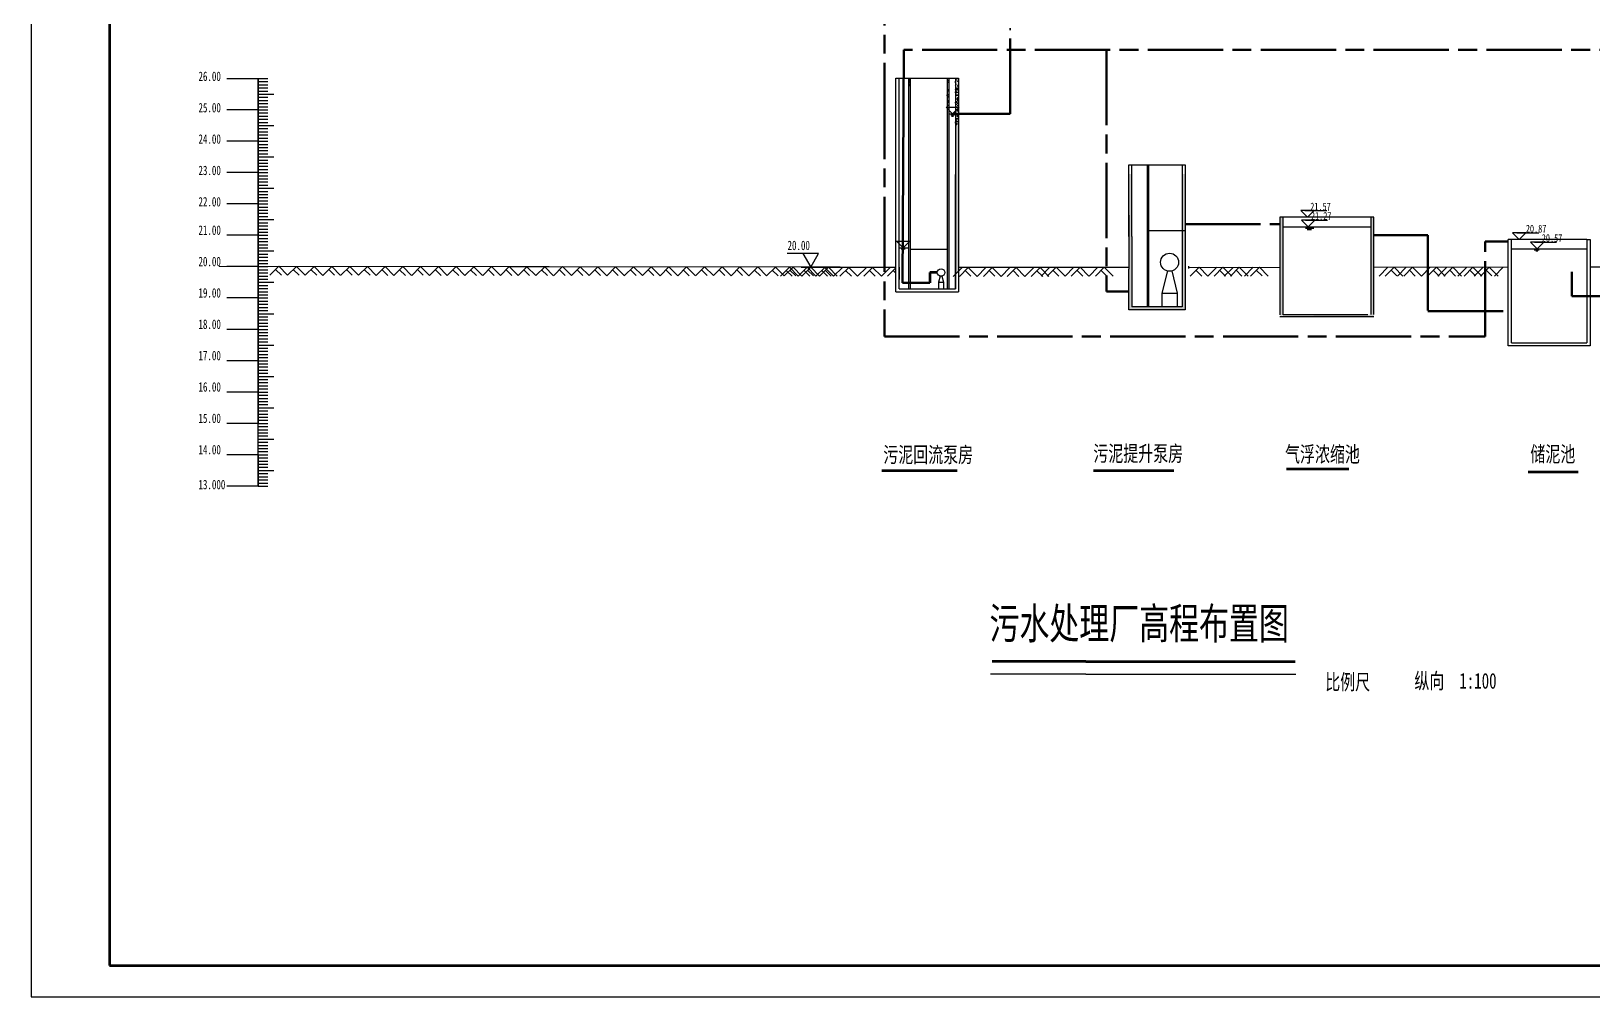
# Model space of a CAD drawing. Header units: millimetres. Extents: x 4839 to 6835, y 14 to 1430.
# Drawn here: x 5994.2 to 6492.1, y 835.6 to 1143.6 of the extents above; entities that cross this region are included whole.
import ezdxf
from ezdxf.enums import TextEntityAlignment as Align

# ---------------------------------------------------------------- set-up
doc = ezdxf.new("R2010")
doc.units = ezdxf.units.MM
for name, pattern in [('ACAD_ISO05W100', [33, 24, -3, 0, -3, 0, -3]), ('ACAD_ISO08W100', [36, 24, -3, 6, -3]), ('CENTER', [2, 1.25, -0.25, 0.25, -0.25])]:
    doc.linetypes.add(name, pattern=pattern)
for name, color, linetype in [('di', 7, 'Continuous'), ('ZI', 50, 'Continuous'), ('地面', 7, 'Continuous'), ('文字', 7, 'Continuous'), ('比例尺', 7, 'Continuous'), ('污水构筑物', 250, 'Continuous')]:
    doc.layers.add(name, color=color, linetype=linetype)
for name, color, linetype, lineweight in [('回流污泥管', 82, 'ACAD_ISO05W100', 50), ('图层1', 7, 'Continuous', 53), ('标高', 250, 'Continuous', 20), ('污泥管线', 40, 'ACAD_ISO08W100', 50)]:
    doc.layers.add(name, color=color, linetype=linetype, lineweight=lineweight)
doc.styles.add('3', font='simfang.ttf', dxfattribs={"width": 0.7, "height": 3})
doc.styles.add('4', font='simfang.ttf', dxfattribs={"width": 0.7, "height": 8})
doc.styles.get("Standard").update_dxf_attribs({"font": 'txt', "bigfont": 'gbcbig.shx'})
doc.styles.add('长仿宋', font='simfang.ttf', dxfattribs={"width": 0.7, "height": 4})
pattern_1 = [(50, (80479.7979, -105875.8497), (1.82184669, -0.159390855), [0.1905, -2.0955]), (355, (80479.798, -105875.8497), (-0.35242826, 1.91056643), [0.1524, -1.6764]), (100.451, (80479.9497, -105875.863), (1.469425017, 1.751166878), [0.1619, -1.7809]), (46.1842, (80479.798, -105875.3417), (2.71079041, -0.42042328), [0.28575, -3.14325]), (96.6356, (80480.0238, -105875.3767), (2.374042345, 2.47425556), [0.24285, -2.67135]), (351.184, (80479.798, -105875.3417), (2.37404606, 2.47425118), [0.2286, -2.5146]), (21, (80480.0519, -105875.4687), (1.516148798, -1.022655185), [0.1905, -2.0955]), (326, (80480.052, -105875.4687), (0.618020283, 1.84187966), [0.1524, -1.6764]), (71.4514, (80480.1783, -105875.554), (2.134164908, 0.819228577), [0.1619, -1.7809]), (37.5, (80479.7979, -105875.8497), (0.0308860325, 0.8455503887), [0, -1.65608, 0, -1.7018, 0, -1.68275]), (7.5, (80479.7979, -105875.8497), (0.668196625, 1.001805748), [0, -0.97028, 0, -1.61798, 0, -0.64135]), (327.5, (80479.2315, -105875.8497), (1.3559059517, -0.05728744), [0, -0.635, 0, -1.9812, 0, -2.6289]), (317.5, (80478.9775, -105875.8497), (1.481291814, 0.25426491), [0, -0.8255, 0, -1.31572, 0, -1.8669])]

msp = doc.modelspace()

# ---------------------------------------------------------------- hatches: boundary and pattern name
h = msp.add_hatch()
h.set_pattern_fill('AR-CONC', color=256, scale=0.01, style=0)
h.set_pattern_definition(pattern_1)
h.paths.add_polyline_path([(6274.45, 1128.56), (6273.95, 1128.56), (6273.95, 1126.22), (6274.45, 1126.22)])
h = msp.add_hatch()
h.set_pattern_fill('AR-CONC', color=256, scale=0.01, style=0)
h.set_pattern_definition(pattern_1)
h.paths.add_polyline_path([(6286.77, 1128.56), (6286.27, 1128.56), (6286.27, 1125.76), (6286.77, 1125.77)])
h = msp.add_hatch()
h.set_pattern_fill('AR-CONC', color=256, scale=0.01, style=0)
h.set_pattern_definition(pattern_1)
h.paths.add_polyline_path([(6286.77, 1125.77), (6286.27, 1125.76), (6286.27, 1119.34), (6286.77, 1119.34)])
h = msp.add_hatch()
h.set_pattern_fill('AR-CONC', color=256, scale=0.01, style=0)
h.set_pattern_definition(pattern_1)
h.paths.add_polyline_path([(6289.92, 1128.56), (6288.92, 1128.56), (6288.92, 1125.78), (6289.92, 1125.79)])
h = msp.add_hatch()
h.set_pattern_fill('AR-CONC', color=256, scale=0.01, style=0)
h.set_pattern_definition(pattern_1)
h.paths.add_polyline_path([(6289.92, 1125.79), (6288.92, 1125.78), (6288.92, 1119.34), (6289.92, 1119.34)])
h = msp.add_hatch()
h.set_pattern_fill('AR-CONC', color=256, scale=0.01, style=0)
h.set_pattern_definition(pattern_1)
h.paths.add_polyline_path([(6286.77, 1118.45), (6286.27, 1118.95), (6286.27, 1061.46), (6286.77, 1061.46)])
h = msp.add_hatch()
h.set_pattern_fill('AR-CONC', color=256, scale=0.01, style=0)
h.set_pattern_definition(pattern_1)
h.paths.add_polyline_path([(6288.92, 1113.5), (6289.92, 1113.5), (6289.92, 1119.13), (6288.92, 1118.13)])
h = msp.add_hatch()
h.set_pattern_fill('AR-CONC', color=256, scale=0.01, style=0)
h.set_pattern_definition(pattern_1)
h.paths.add_polyline_path([(6288.92, 1066.11), (6289.92, 1067.12), (6289.92, 1113.5), (6288.92, 1113.5)])
h = msp.add_hatch()
h.set_pattern_fill('AR-CONC', color=256, scale=0.01, style=0)
h.set_pattern_definition([(50, (80538.873, -105891.2273), (1.82184669, -0.159390855), [0.1905, -2.0955]), (355, (80538.873, -105891.2273), (-0.35242826, 1.91056643), [0.1524, -1.6764]), (100.451, (80539.0248, -105891.2406), (1.469425017, 1.751166878), [0.1619, -1.7809]), (46.1842, (80538.873, -105890.7193), (2.71079041, -0.42042328), [0.28575, -3.14325]), (96.6356, (80539.099, -105890.7544), (2.374042345, 2.47425556), [0.24285, -2.67135]), (351.184, (80538.873, -105890.7193), (2.37404606, 2.47425118), [0.2286, -2.5146]), (21, (80539.127, -105890.8463), (1.516148798, -1.022655185), [0.1905, -2.0955]), (326, (80539.127, -105890.8463), (0.618020283, 1.84187966), [0.1524, -1.6764]), (71.4514, (80539.2533, -105890.9316), (2.134164908, 0.819228577), [0.1619, -1.7809]), (37.5, (80538.873, -105891.22733), (0.0308860325, 0.8455503887), [0, -1.65608, 0, -1.7018, 0, -1.68275]), (7.5, (80538.873, -105891.2273), (0.668196625, 1.001805748), [0, -0.97028, 0, -1.61798, 0, -0.64135]), (327.5, (80538.3066, -105891.2273), (1.3559059517, -0.05728744), [0, -0.635, 0, -1.9812, 0, -2.6289]), (317.5, (80538.0526, -105891.2273), (1.481291814, 0.25426491), [0, -0.8255, 0, -1.31572, 0, -1.8669])])
h.paths.add_polyline_path([(6393.35, 1053.14), (6393.35, 1084.23), (6392.35, 1084.23), (6392.35, 1053.14), (6392.35, 1052.89), (6395.35, 1052.89), (6395.36, 1052.9), (6395.37, 1052.89), (6402.99, 1052.89), (6402.99, 1052.89), (6403.34, 1052.54), (6422.35, 1052.54), (6422.35, 1053.23), (6422.35, 1058.4), (6421.35, 1058.4), (6421.35, 1053.23), (6421.35, 1053.14), (6420.35, 1053.14)])
h = msp.add_hatch()
h.set_pattern_fill('AR-CONC', color=256, scale=0.01, style=0)
h.set_pattern_definition([(50, (80412.826, -105891.1429), (1.82184669, -0.159390855), [0.1905, -2.0955]), (355, (80412.826, -105891.1429), (-0.35242826, 1.91056643), [0.1524, -1.6764]), (100.451, (80412.9779, -105891.1562), (1.469425017, 1.751166878), [0.1619, -1.7809]), (46.1842, (80412.826, -105890.635), (2.71079041, -0.42042328), [0.28575, -3.14325]), (96.6356, (80413.052, -105890.67), (2.374042345, 2.47425556), [0.24285, -2.67135]), (351.184, (80412.826, -105890.635), (2.37404606, 2.47425118), [0.2286, -2.5146]), (21, (80413.08, -105890.7619), (1.516148798, -1.022655185), [0.1905, -2.0955]), (326, (80413.08, -105890.7619), (0.618020283, 1.84187966), [0.1524, -1.6764]), (71.4514, (80413.2064, -105890.8471), (2.134164908, 0.819228577), [0.1619, -1.7809]), (37.5, (80412.82603, -105891.1429), (0.0308860325, 0.8455503887), [0, -1.65608, 0, -1.7018, 0, -1.68275]), (7.5, (80412.826, -105891.1429), (0.668196625, 1.001805748), [0, -0.97028, 0, -1.61798, 0, -0.64135]), (327.5, (80412.2596, -105891.1429), (1.3559059517, -0.05728744), [0, -0.635, 0, -1.9812, 0, -2.6289]), (317.5, (80412.0056, -105891.1429), (1.481291814, 0.25426491), [0, -0.8255, 0, -1.31572, 0, -1.8669])])
h.paths.add_polyline_path([(6422.35, 1084.23), (6421.35, 1084.23), (6421.35, 1053.23), (6422.35, 1053.23)])
h.paths.add_polyline_path([(6393.35, 1084.23), (6392.35, 1084.23), (6392.35, 1053.14), (6393.35, 1053.14)])
at = {"layer": 'di', "lineweight": -3}
h = msp.add_hatch(dxfattribs=at)
h.set_pattern_fill('AR-CONC', color=256, scale=0.01, style=0)
h.set_pattern_definition([(50, (5926.1437, 813.4678), (1.8218467, -0.159391), [0.1905, -2.0955]), (355, (5926.1437, 813.4678), (-0.352428, 1.9105664), [0.1524, -1.6764]), (100.451, (5926.2956, 813.4546), (1.469425, 1.751167), [0.1619, -1.7809]), (46.1842, (5926.1437, 813.9758), (2.71079, -0.420423), [0.28575, -3.14325]), (96.6356, (5926.3696, 813.9408), (2.374042, 2.474256), [0.24285, -2.67135]), (351.184, (5926.1437, 813.9758), (2.374046, 2.474251), [0.2286, -2.5146]), (21, (5926.3977, 813.8488), (1.516149, -1.022655), [0.1905, -2.0955]), (326, (5926.3977, 813.8488), (0.61802, 1.8418797), [0.1524, -1.6764]), (71.4514, (5926.5241, 813.7636), (2.134165, 0.8192286), [0.1619, -1.7809]), (37.5, (5926.14375, 813.46783), (0.030886, 0.8455504), [0, -1.65608, 0, -1.7018, 0, -1.68275]), (7.5, (5926.14375, 813.4678), (0.6681966, 1.0018057), [0, -0.97028, 0, -1.61798, 0, -0.64135]), (327.5, (5925.5773, 813.46783), (1.35590595, -0.0572874), [0, -0.635, 0, -1.9812, 0, -2.6289]), (317.5, (5925.3233, 813.4678), (1.4812918, 0.254265), [0, -0.8255, 0, -1.31572, 0, -1.8669])])
h.paths.add_polyline_path([(6345.16, 1098.06), (6344.16, 1098.06), (6344.16, 1078.06), (6344.16, 1067.66), (6344.16, 1056.88), (6345.16, 1056.85), (6345.16, 1067.66), (6345.16, 1078.06)])
h.paths.add_polyline_path([(6362.16, 1073.94), (6361.16, 1073.94), (6361.16, 1055.68), (6345.16, 1055.68), (6345.16, 1056.85), (6344.16, 1056.88), (6344.16, 1054.68), (6362.16, 1054.68)])
h.paths.add_polyline_path([(6350.59, 1069.39), (6350.09, 1069.39), (6350.09, 1055.68), (6350.59, 1055.68)], flags=17)
h.paths.add_polyline_path([(6350.59, 1098.06), (6350.09, 1098.06), (6350.09, 1069.39), (6350.59, 1069.39)])
h.paths.add_polyline_path([(6362.16, 1098.06), (6361.16, 1098.06), (6361.16, 1073.94), (6362.16, 1073.94)])

# ---------------------------------------------------------------- linework, layer by layer
for p, q in [((5994.2, 1429.65), (5994.2, 835.65)), ((6056.59, 1128.49), (6066.59, 1128.49)), ((6066.59, 998.49), (6066.59, 1128.55)), ((6066.59, 1128.49), (6069.59, 1128.49)), ((6066.59, 1127.49), (6069.59, 1127.49)), ((6066.59, 1126.49), (6069.59, 1126.49)), ((6066.59, 1125.49), (6069.59, 1125.49)), ((6066.59, 1124.49), (6069.59, 1124.49)), ((6066.59, 1123.49), (6071.59, 1123.49)), ((6066.59, 1122.49), (6069.59, 1122.49)), ((6066.59, 1121.49), (6069.59, 1121.49)), ((6066.59, 1120.49), (6069.59, 1120.49)), ((6066.59, 1118.49), (6056.59, 1118.49)), ((6066.59, 1119.49), (6069.59, 1119.49)), ((6066.59, 1118.49), (6069.59, 1118.49)), ((6066.59, 1117.49), (6069.59, 1117.49)), ((6066.59, 1116.49), (6069.59, 1116.49)), ((6066.59, 1115.49), (6069.59, 1115.49)), ((6288.65, 1116.8), (6287.41, 1116.8)), ((6288.23, 1116.41), (6287.63, 1116.41)), ((6066.59, 1114.49), (6069.59, 1114.49)), ((6066.59, 1113.49), (6071.59, 1113.49)), ((6066.59, 1112.49), (6069.59, 1112.49)), ((6066.59, 1111.49), (6069.59, 1111.49)), ((6066.59, 1110.49), (6069.59, 1110.49)), ((6066.59, 1108.49), (6056.59, 1108.49)), ((6066.59, 1109.49), (6069.59, 1109.49)), ((6066.59, 1108.49), (6069.59, 1108.49)), ((6066.59, 1107.49), (6069.59, 1107.49)), ((6066.59, 1106.49), (6069.59, 1106.49)), ((6066.59, 1105.49), (6069.59, 1105.49)), ((6066.59, 1104.49), (6069.59, 1104.49)), ((6066.59, 1103.49), (6071.59, 1103.49)), ((6066.59, 1102.49), (6069.59, 1102.49)), ((6066.59, 1101.49), (6069.59, 1101.49)), ((6066.59, 1100.49), (6069.59, 1100.49)), ((6066.59, 1098.49), (6056.59, 1098.49)), ((6066.59, 1099.49), (6069.59, 1099.49)), ((6066.59, 1098.49), (6069.59, 1098.49)), ((6066.59, 1097.49), (6069.59, 1097.49)), ((6066.59, 1096.49), (6069.59, 1096.49)), ((6066.59, 1095.49), (6069.59, 1095.49)), ((6066.59, 1094.49), (6069.59, 1094.49)), ((6066.59, 1093.49), (6071.59, 1093.49)), ((6066.59, 1092.49), (6069.59, 1092.49)), ((6066.59, 1091.49), (6069.59, 1091.49)), ((6066.59, 1090.49), (6069.59, 1090.49)), ((6066.59, 1088.49), (6056.59, 1088.49)), ((6066.59, 1089.49), (6069.59, 1089.49)), ((6066.59, 1088.49), (6069.59, 1088.49)), ((6066.59, 1087.49), (6069.59, 1087.49)), ((6066.59, 1086.49), (6069.59, 1086.49)), ((6066.59, 1085.49), (6069.59, 1085.49)), ((6066.59, 1084.49), (6069.59, 1084.49)), ((6066.59, 1083.49), (6071.59, 1083.49)), ((6066.59, 1082.49), (6069.59, 1082.49)), ((6066.59, 1081.49), (6069.59, 1081.49)), ((6066.59, 1080.49), (6066.6, 1081.19)), ((6392.35, 1084.23), (6392.35, 1053.14)), ((6393.35, 1053.14), (6393.35, 1084.23)), ((6393.35, 1081.23), (6421.35, 1081.23)), ((6400.53, 1080.8), (6403.18, 1080.8)), ((6421.35, 1084.23), (6421.35, 1053.23)), ((6422.35, 1053.23), (6422.35, 1084.23)), ((6066.59, 1078.49), (6056.59, 1078.49)), ((6066.59, 1080.49), (6069.59, 1080.49)), ((6066.59, 1080.49), (6066.59, 1080.49)), ((6066.59, 1079.49), (6069.59, 1079.49)), ((6066.59, 1078.49), (6069.59, 1078.49)), ((6066.59, 1077.49), (6069.59, 1077.49)), ((6066.59, 1076.49), (6069.59, 1076.49)), ((6401.09, 1080.35), (6402.41, 1080.35)), ((6490.18, 1077.19), (6465.18, 1077.17)), ((6490.18, 1077.19), (6491.29, 1077.19)), ((6066.59, 1075.49), (6069.59, 1075.49)), ((6066.59, 1074.49), (6069.59, 1074.49)), ((6066.59, 1073.49), (6066.59, 1074.19)), ((6066.59, 1073.49), (6071.59, 1073.49)), ((6066.59, 1072.49), (6069.59, 1072.49)), ((6066.59, 1071.49), (6069.59, 1071.49)), ((6272.85, 1074.09), (6271.61, 1074.09)), ((6272.43, 1073.69), (6271.83, 1073.69)), ((6466.18, 1074.19), (6490.18, 1074.19)), ((6466.18, 1074.19), (6490.18, 1074.19)), ((6473.47, 1073.9), (6475.05, 1073.9)), ((6473.96, 1073.49), (6474.56, 1073.49)), ((6066.59, 1068.49), (6056.59, 1068.49)), ((6066.59, 1070.49), (6069.59, 1070.49)), ((6066.59, 1069.49), (6069.59, 1069.49)), ((6066.59, 1068.49), (6069.59, 1068.49)), ((6066.59, 1067.49), (6069.59, 1067.49)), ((6066.59, 1066.49), (6069.59, 1066.49)), ((6344.16, 1054.68), (6344.16, 1067.66)), ((6345.16, 1067.66), (6345.16, 1055.68)), ((6066.59, 1065.49), (6069.59, 1065.49)), ((6066.59, 1064.49), (6069.59, 1064.49)), ((6066.59, 1063.49), (6071.59, 1063.49)), ((6066.59, 1062.49), (6069.59, 1062.49)), ((6066.59, 1061.49), (6069.59, 1061.49)), ((6066.59, 1058.49), (6056.59, 1058.49)), ((6066.59, 1060.49), (6069.59, 1060.49)), ((6066.59, 1059.49), (6069.59, 1059.49)), ((6066.59, 1058.49), (6069.59, 1058.49)), ((6066.59, 1057.49), (6069.59, 1057.49)), ((6066.59, 1056.49), (6069.59, 1056.49)), ((6066.59, 1055.49), (6069.59, 1055.49)), ((6066.59, 1054.49), (6069.59, 1054.49)), ((6066.59, 1053.49), (6071.59, 1053.49)), ((6066.59, 1052.49), (6069.59, 1052.49)), ((6066.59, 1051.49), (6069.59, 1051.49)), ((6420.35, 1053.14), (6393.35, 1053.14)), ((6066.59, 1048.49), (6056.59, 1048.49)), ((6066.59, 1050.49), (6069.59, 1050.49)), ((6066.59, 1049.49), (6069.59, 1049.49)), ((6066.59, 1048.49), (6069.59, 1048.49)), ((6066.59, 1047.49), (6069.59, 1047.49)), ((6066.59, 1046.49), (6069.59, 1046.49)), ((6066.59, 1045.49), (6069.59, 1045.49)), ((6066.59, 1044.49), (6069.59, 1044.49)), ((6066.59, 1043.49), (6071.59, 1043.49)), ((6066.59, 1042.49), (6069.59, 1042.49)), ((6066.59, 1041.49), (6069.59, 1041.49)), ((6066.59, 1038.49), (6056.59, 1038.49)), ((6066.59, 1040.49), (6069.59, 1040.49)), ((6066.59, 1039.49), (6069.59, 1039.49)), ((6066.59, 1038.49), (6069.59, 1038.49)), ((6066.59, 1037.49), (6069.59, 1037.49)), ((6066.59, 1036.49), (6069.59, 1036.49)), ((6066.59, 1035.49), (6069.59, 1035.49)), ((6066.59, 1034.49), (6069.59, 1034.49)), ((6066.59, 1033.49), (6071.59, 1033.49)), ((6066.59, 1032.49), (6069.59, 1032.49)), ((6066.59, 1031.49), (6069.59, 1031.49)), ((6066.59, 1028.49), (6056.59, 1028.49)), ((6066.59, 1030.49), (6069.59, 1030.49)), ((6066.59, 1029.49), (6069.59, 1029.49)), ((6066.59, 1028.49), (6069.59, 1028.49)), ((6066.59, 1027.49), (6069.59, 1027.49)), ((6066.59, 1026.49), (6069.59, 1026.49)), ((6066.59, 1025.49), (6069.59, 1025.49)), ((6066.59, 1024.49), (6069.59, 1024.49)), ((6066.59, 1023.49), (6071.59, 1023.49)), ((6066.59, 1022.49), (6069.59, 1022.49)), ((6066.59, 1021.49), (6069.59, 1021.49)), ((6066.59, 1018.49), (6056.59, 1018.49)), ((6066.59, 1020.49), (6069.59, 1020.49)), ((6066.59, 1019.49), (6069.59, 1019.49)), ((6066.59, 1018.49), (6069.59, 1018.49)), ((6066.59, 1017.49), (6069.59, 1017.49)), ((6066.59, 1016.49), (6069.59, 1016.49)), ((6066.59, 1015.49), (6069.59, 1015.49)), ((6066.59, 1014.49), (6069.59, 1014.49)), ((6066.59, 1013.49), (6071.59, 1013.49)), ((6066.59, 1012.49), (6069.59, 1012.49)), ((6066.59, 1011.49), (6069.59, 1011.49)), ((6066.59, 1008.49), (6056.59, 1008.49)), ((6066.59, 1010.49), (6069.59, 1010.49)), ((6066.59, 1009.49), (6069.59, 1009.49)), ((6066.59, 1008.49), (6066.59, 998.49)), ((6066.59, 1008.49), (6069.59, 1008.49)), ((6066.59, 1007.49), (6069.59, 1007.49)), ((6066.59, 1006.49), (6069.59, 1006.49)), ((6066.59, 1005.49), (6069.59, 1005.49)), ((6066.59, 1004.49), (6069.59, 1004.49)), ((6066.59, 1003.49), (6071.59, 1003.49)), ((6066.59, 1002.49), (6069.59, 1002.49)), ((6066.59, 1001.49), (6069.59, 1001.49)), ((6066.59, 998.49), (6056.59, 998.49)), ((6066.59, 1000.49), (6069.59, 1000.49)), ((6066.59, 999.49), (6069.59, 999.49)), ((6066.59, 998.49), (6069.59, 998.49)), ((5994.2, 835.65), (6835.2, 835.65))]:
    msp.add_line(p, q)
at = {"lineweight": -3}
for p, q in [((6269.92, 1060.46), (6269.92, 1128.6)), ((6269.92, 1128.56), (6289.92, 1128.56)), ((6270.92, 1061.46), (6270.92, 1128.56)), ((6273.95, 1128.57), (6273.95, 1061.46)), ((6274.45, 1128.54), (6274.45, 1061.46)), ((6286.27, 1128.56), (6286.27, 1061.46)), ((6286.77, 1128.56), (6286.77, 1061.46)), ((6288.92, 1128.56), (6288.92, 1061.46)), ((6289.92, 1128.56), (6289.92, 1060.46)), ((6288.92, 1117.15), (6286.77, 1117.15)), ((6344.16, 1078.06), (6344.19, 1100.99)), ((6344.19, 1100.99), (6362.16, 1100.99)), ((6345.16, 1078.06), (6345.16, 1100.99)), ((6350.09, 1055.68), (6350.09, 1100.99)), ((6350.59, 1055.68), (6350.59, 1100.99)), ((6361.16, 1100.99), (6361.16, 1055.68)), ((6362.16, 1100.99), (6362.16, 1054.68)), ((6288.92, 1061.46), (6288.92, 1097.87)), ((6288.92, 1068.27), (6288.92, 1096.07)), ((6344.16, 1084.86), (6344.16, 1067.66)), ((6344.16, 1078.06), (6344.16, 1067.66)), ((6345.16, 1078.06), (6345.16, 1067.66)), ((6350.5, 1080.06), (6362.16, 1080.06)), ((6465.18, 1043.24), (6465.18, 1077.17)), ((6465.18, 1043.24), (6465.18, 1077.17)), ((6466.18, 1044.24), (6466.18, 1077.19)), ((6490.18, 1077.19), (6490.18, 1044.24)), ((6491.29, 1077.19), (6491.28, 1043.24)), ((6270.82, 1074.5), (6273.7, 1074.5)), ((6274.4, 1074.06), (6286.3, 1074.06)), ((6270.92, 1068.27), (6270.92, 1064.37)), ((6270.92, 1061.46), (6288.92, 1061.46)), ((6269.92, 1060.46), (6289.92, 1060.46)), ((6361.16, 1055.68), (6345.16, 1055.68)), ((6362.16, 1054.68), (6344.16, 1054.68)), ((6491.28, 1043.24), (6465.18, 1043.24))]:
    msp.add_line(p, q, dxfattribs=at)
at = {"color": 2, "linetype": 'CENTER', "lineweight": 53, "ltscale": 10}
for p, q in [((6283.12, 1066.61), (6280.69, 1066.61)), ((6280.69, 1066.61), (6280.69, 1063.36))]:
    msp.add_line(p, q, dxfattribs=at)
at = {"lineweight": 53}
for p, q in [((6265.4, 1003.45), (6284.08, 1003.45)), ((6283.26, 1003.45), (6289.41, 1003.45)), ((6332.92, 1003.45), (6353.24, 1003.45)), ((6352.41, 1003.45), (6358.57, 1003.45)), ((6394.45, 1003.97), (6412.17, 1003.97)), ((6411.34, 1003.97), (6414.33, 1003.97)), ((6471.55, 1003.1), (6487.43, 1003.1))]:
    msp.add_line(p, q, dxfattribs=at)
at = {"layer": 'Defpoints', "lineweight": -3}
for p, q in [((6399.01, 1086.35), (6401.13, 1084.23)), ((6403.25, 1086.35), (6399.01, 1086.35)), ((6400.35, 1086.35), (6407.35, 1086.35)), ((6401.13, 1084.23), (6403.25, 1086.35)), ((6422.35, 1084.23), (6392.35, 1084.23)), ((6421.35, 1084.23), (6393.35, 1084.23)), ((6399.21, 1083.35), (6401.33, 1081.23)), ((6403.45, 1083.35), (6399.21, 1083.35)), ((6400.56, 1083.35), (6407.56, 1083.35)), ((6401.33, 1081.23), (6403.45, 1083.35)), ((6466.54, 1079.3), (6468.66, 1077.17)), ((6470.78, 1079.3), (6466.54, 1079.3)), ((6467.88, 1079.3), (6474.88, 1079.3)), ((6468.66, 1077.17), (6470.78, 1079.3)), ((6472.23, 1076.31), (6474.35, 1074.19)), ((6476.48, 1076.31), (6472.23, 1076.31)), ((6473.58, 1076.31), (6480.58, 1076.31)), ((6474.35, 1074.19), (6476.48, 1076.31))]:
    msp.add_line(p, q, dxfattribs=at)
at = {"layer": 'ZI'}
for p, q in [((6362.28, 1068.52), (6362.28, 1068.61)), ((6363.28, 1067.92), (6363.28, 1068.61)), ((6392.35, 1054.37), (6392.35, 1053.77)), ((6392.35, 1052.54), (6422.35, 1052.54))]:
    msp.add_line(p, q, dxfattribs=at)
at = {"layer": '回流污泥管'}
for p, q in [((6306.3, 1117.23), (6306.3, 1189.2)), ((6288.02, 1117.23), (6306.3, 1117.23))]:
    msp.add_line(p, q, dxfattribs=at)
at = {"layer": '图层1'}
for p, q in [((6019.2, 1419.65), (6019.2, 845.65)), ((6330.46, 942.55), (6300.6, 942.55)), ((6330.46, 942.55), (6371.14, 942.55)), ((6371.14, 942.55), (6397.21, 942.55)), ((6019.2, 845.65), (6825.2, 845.65))]:
    msp.add_line(p, q, dxfattribs=at)
at = {"layer": '地面', "lineweight": -3}
for p, q in [((6239.73, 1068.27), (6054.14, 1068.49)), ((6252.18, 1068.27), (6066.59, 1068.49)), ((6072.11, 1067.6), (6073.95, 1065.78)), ((6077.75, 1067.58), (6079.59, 1065.76)), ((6083.39, 1067.56), (6085.24, 1065.74)), ((6089.04, 1067.53), (6090.88, 1065.72)), ((6094.74, 1067.57), (6096.58, 1065.76)), ((6100.38, 1067.55), (6102.23, 1065.74)), ((6106.02, 1067.53), (6107.87, 1065.71)), ((6111.67, 1067.51), (6113.51, 1065.69)), ((6117.37, 1067.55), (6119.21, 1065.73)), ((6123.01, 1067.53), (6124.86, 1065.71)), ((6128.65, 1067.5), (6130.5, 1065.69)), ((6134.3, 1067.48), (6136.14, 1065.66)), ((6140, 1067.52), (6141.84, 1065.7)), ((6145.64, 1067.5), (6147.49, 1065.68)), ((6151.29, 1067.48), (6153.13, 1065.66)), ((6156.93, 1067.45), (6158.77, 1065.64)), ((6162.63, 1067.49), (6164.47, 1065.68)), ((6168.27, 1067.47), (6170.12, 1065.66)), ((6173.92, 1067.45), (6175.76, 1065.63)), ((6179.56, 1067.43), (6181.4, 1065.61)), ((6185.26, 1067.47), (6187.11, 1065.65)), ((6190.9, 1067.45), (6192.75, 1065.63)), ((6196.55, 1067.42), (6198.39, 1065.61)), ((6202.19, 1067.4), (6204.03, 1065.58)), ((6207.92, 1067.47), (6209.77, 1065.66)), ((6213.57, 1067.45), (6215.41, 1065.63)), ((6219.21, 1067.43), (6221.05, 1065.61)), ((6224.85, 1067.41), (6226.69, 1065.59)), ((6230.49, 1067.38), (6232.33, 1065.57)), ((6234.97, 1067.31), (6236.81, 1065.5)), ((6236.13, 1067.36), (6237.98, 1065.54)), ((6239.73, 1068.27), (6269.92, 1068.27)), ((6240.61, 1067.29), (6242.45, 1065.48)), ((6241.77, 1067.34), (6243.62, 1065.52)), ((6246.25, 1067.27), (6248.09, 1065.45)), ((6247.42, 1067.31), (6249.26, 1065.5)), ((6252.87, 1068.25), (6250.06, 1065.41)), ((6253.88, 1067.26), (6255.72, 1065.45)), ((6260.5, 1068.25), (6257.68, 1065.41)), ((6261.5, 1067.26), (6263.35, 1065.44)), ((6268.09, 1068.25), (6265.27, 1065.41)), ((6269.09, 1067.26), (6269.92, 1066.44)), ((6291, 1068.21), (6288.18, 1065.37)), ((6289.92, 1068.33), (6344.16, 1068.33)), ((6292, 1067.22), (6293.84, 1065.4)), ((6298.63, 1068.21), (6295.81, 1065.37)), ((6299.64, 1067.22), (6301.48, 1065.4)), ((6306.26, 1068.2), (6303.44, 1065.36)), ((6307.26, 1067.21), (6309.11, 1065.39)), ((6313.88, 1068.19), (6311.07, 1065.36)), ((6314.89, 1067.2), (6316.73, 1065.39)), ((6319.03, 1068.29), (6316.21, 1065.45)), ((6320.03, 1067.29), (6321.88, 1065.48)), ((6326.66, 1068.29), (6323.85, 1065.45)), ((6327.67, 1067.29), (6329.51, 1065.48)), ((6334.35, 1068.29), (6331.53, 1065.45)), ((6335.35, 1067.29), (6337.19, 1065.48)), ((6363.28, 1068.26), (6392.35, 1068.32)), ((6365.58, 1067.32), (6367.42, 1065.5)), ((6372.2, 1068.3), (6369.38, 1065.46)), ((6373.2, 1067.31), (6375.05, 1065.5)), ((6377.44, 1068.25), (6374.63, 1065.41)), ((6378.41, 1067.32), (6380.25, 1065.5)), ((6383.83, 1068.32), (6381.02, 1065.48)), ((6384.84, 1067.33), (6386.68, 1065.51)), ((6422.35, 1068.32), (6465.18, 1068.43)), ((6426.78, 1068.32), (6423.97, 1065.48)), ((6427.79, 1067.33), (6429.63, 1065.51)), ((6432.66, 1068.31), (6429.84, 1065.47)), ((6433.67, 1067.32), (6435.51, 1065.5)), ((6440.29, 1068.3), (6437.47, 1065.46)), ((6441.29, 1067.31), (6443.14, 1065.5)), ((6445.53, 1068.25), (6442.72, 1065.41)), ((6446.5, 1067.32), (6448.34, 1065.5)), ((6451.92, 1068.32), (6449.11, 1065.48)), ((6452.93, 1067.33), (6454.77, 1065.51)), ((6457.17, 1068.27), (6454.35, 1065.43)), ((6458.14, 1067.33), (6459.98, 1065.52)), ((6463.56, 1068.34), (6460.74, 1065.5)), ((6491.21, 1068.43), (6567.18, 1068.43))]:
    msp.add_line(p, q, dxfattribs=at)
for points in [[(6075.91, 1065.75), (6073.1, 1068.59), (6070.27, 1065.77)], [(6081.56, 1065.72), (6078.75, 1068.57), (6075.91, 1065.75)], [(6087.2, 1065.7), (6084.39, 1068.55), (6081.56, 1065.72)], [(6092.84, 1065.68), (6090.03, 1068.53), (6087.2, 1065.7)], [(6098.54, 1065.72), (6095.74, 1068.57), (6092.9, 1065.74)], [(6104.19, 1065.7), (6101.38, 1068.54), (6098.54, 1065.72)], [(6109.83, 1065.67), (6107.02, 1068.52), (6104.19, 1065.7)], [(6115.47, 1065.65), (6112.66, 1068.5), (6109.83, 1065.67)], [(6121.18, 1065.69), (6118.37, 1068.54), (6115.53, 1065.71)], [(6126.82, 1065.67), (6124.01, 1068.52), (6121.18, 1065.69)], [(6132.46, 1065.65), (6129.65, 1068.49), (6126.82, 1065.67)], [(6138.1, 1065.62), (6135.29, 1068.47), (6132.46, 1065.65)], [(6143.81, 1065.67), (6141, 1068.51), (6138.16, 1065.69)], [(6149.45, 1065.64), (6146.64, 1068.49), (6143.81, 1065.67)], [(6155.09, 1065.62), (6152.28, 1068.47), (6149.45, 1065.64)], [(6160.73, 1065.6), (6157.92, 1068.45), (6155.09, 1065.62)], [(6166.44, 1065.64), (6163.63, 1068.49), (6160.79, 1065.66)], [(6172.08, 1065.62), (6169.27, 1068.46), (6166.44, 1065.64)], [(6177.72, 1065.59), (6174.91, 1068.44), (6172.08, 1065.62)], [(6183.36, 1065.57), (6180.55, 1068.42), (6177.72, 1065.59)], [(6189.07, 1065.61), (6186.26, 1068.46), (6183.42, 1065.63)], [(6194.71, 1065.59), (6191.9, 1068.44), (6189.07, 1065.61)], [(6200.35, 1065.57), (6197.54, 1068.41), (6194.71, 1065.59)], [(6205.99, 1065.54), (6203.18, 1068.39), (6200.35, 1065.57)], [(6211.73, 1065.62), (6208.92, 1068.46), (6206.09, 1065.64)], [(6217.37, 1065.59), (6214.56, 1068.44), (6211.73, 1065.62)], [(6223.01, 1065.57), (6220.2, 1068.42), (6217.37, 1065.59)], [(6228.65, 1065.55), (6225.84, 1068.4), (6223.01, 1065.57)], [(6234.3, 1065.53), (6231.49, 1068.37), (6228.65, 1065.55)], [(6238.77, 1065.46), (6235.96, 1068.31), (6233.13, 1065.48)], [(6239.94, 1065.5), (6237.13, 1068.35), (6234.3, 1065.53)], [(6244.41, 1065.44), (6241.6, 1068.28), (6238.77, 1065.46)], [(6245.58, 1065.48), (6242.77, 1068.33), (6239.94, 1065.5)], [(6250.06, 1065.41), (6247.25, 1068.26), (6244.41, 1065.44)], [(6251.22, 1065.46), (6248.41, 1068.31), (6245.58, 1065.48)], [(6257.68, 1065.41), (6254.87, 1068.25), (6252.04, 1065.43)], [(6265.31, 1065.4), (6262.5, 1068.25), (6259.67, 1065.42)], [(6269.92, 1068.08), (6267.26, 1065.42)], [(6295.81, 1065.36), (6293, 1068.21), (6290.16, 1065.39)], [(6303.44, 1065.36), (6300.63, 1068.21), (6297.8, 1065.39)], [(6311.07, 1065.36), (6308.26, 1068.2), (6305.42, 1065.38)], [(6318.69, 1065.35), (6315.88, 1068.19), (6313.05, 1065.37)], [(6323.84, 1065.44), (6321.03, 1068.29), (6318.2, 1065.46)], [(6331.47, 1065.44), (6328.66, 1068.29), (6325.83, 1065.46)], [(6339.16, 1065.44), (6336.35, 1068.29), (6333.51, 1065.46)], [(6369.38, 1065.47), (6366.57, 1068.31), (6363.74, 1065.49)], [(6377.01, 1065.46), (6374.2, 1068.3), (6371.37, 1065.48)], [(6382.22, 1065.46), (6379.41, 1068.31), (6376.57, 1065.48)], [(6388.64, 1065.47), (6385.83, 1068.32), (6383, 1065.5)], [(6431.59, 1065.47), (6428.78, 1068.32), (6425.95, 1065.5)], [(6437.47, 1065.47), (6434.66, 1068.31), (6431.83, 1065.49)], [(6445.1, 1065.46), (6442.29, 1068.3), (6439.46, 1065.48)], [(6450.3, 1065.46), (6447.49, 1068.31), (6444.66, 1065.48)], [(6456.73, 1065.47), (6453.92, 1068.32), (6451.09, 1065.5)], [(6456.73, 1065.47), (6453.92, 1068.32), (6451.09, 1065.5)], [(6461.94, 1065.48), (6459.13, 1068.32), (6456.3, 1065.5)]]:
    msp.add_lwpolyline(points, dxfattribs=at)
at = {"layer": '文字'}
for p, q in [((6330.46, 938.51), (6300.04, 938.51)), ((6330.46, 938.51), (6371.93, 938.51)), ((6371.93, 938.51), (6397.4, 938.51))]:
    msp.add_line(p, q, dxfattribs=at)
at = {"layer": '标高'}
for p, q in [((6285.89, 1119.34), (6288.01, 1117.22)), ((6288.01, 1117.22), (6290.13, 1119.34)), ((6270.09, 1076.62), (6272.21, 1074.5)), ((6272.21, 1074.5), (6274.33, 1076.62))]:
    msp.add_line(p, q, dxfattribs=at)
at = {"layer": '标高', "lineweight": -3}
for p, q in [((6285.89, 1119.34), (6290.13, 1119.34)), ((6270.09, 1076.62), (6274.33, 1076.62))]:
    msp.add_line(p, q, dxfattribs=at)
at = {"layer": '比例尺', "lineweight": -3}
for p, q in [((6066.59, 1128.45), (6066.59, 1018.45)), ((6066.59, 1098.45), (6066.59, 1102.04)), ((6356.47, 1067.1), (6354.72, 1060.08)), ((6357.86, 1067.1), (6359.6, 1060.08)), ((6284.03, 1065.42), (6283.55, 1063.53)), ((6283.55, 1063.53), (6283.55, 1061.46)), ((6283.55, 1063.53), (6285.08, 1063.53)), ((6284.6, 1065.42), (6285.08, 1063.53)), ((6285.08, 1063.53), (6285.08, 1061.46)), ((6354.72, 1060.08), (6354.72, 1055.68)), ((6354.72, 1060.08), (6359.6, 1060.08)), ((6359.6, 1060.08), (6359.6, 1055.68)), ((6066.59, 1018.45), (6066.59, 1027.62)), ((6066.59, 1018.45), (6066.59, 1026.72)), ((6066.59, 1018.45), (6066.59, 1021.72))]:
    msp.add_line(p, q, dxfattribs=at)
at = {"layer": '比例尺'}
msp.add_lwpolyline([(6240.27, 1072.66), (6242.77, 1068.33), (6245.27, 1072.66), (6235.27, 1072.66)], dxfattribs=at)
at = {"layer": '比例尺', "lineweight": -3}
for centre, radius in [((6357.17, 1069.88), 2.87), ((6284.32, 1066.61), 1.2)]:
    msp.add_circle(centre, radius, dxfattribs=at)
at = {"layer": '污水构筑物', "lineweight": -3}
for p, q in [((6286.73, 1117.23), (6289.3, 1117.23)), ((6466.18, 1044.24), (6490.18, 1044.24))]:
    msp.add_line(p, q, dxfattribs=at)
at = {"layer": '污泥管线'}
for p, q in [((6266.23, 1205.43), (6266.23, 1126.79)), ((6554.25, 1137.61), (6272.44, 1137.62)), ((6337.04, 1137.62), (6337.04, 1060.56)), ((6266.23, 1126.79), (6266.23, 1046.25)), ((6362.16, 1081.99), (6392.35, 1081.99)), ((6422.35, 1078.53), (6439.54, 1078.53)), ((6439.54, 1078.53), (6439.54, 1054.31)), ((6457.83, 1046.25), (6457.83, 1076.52)), ((6457.83, 1076.52), (6465.18, 1076.52)), ((6485.42, 1066.86), (6485.42, 1059.04)), ((6271.99, 1063.33), (6280.69, 1063.36)), ((6337.04, 1060.56), (6344.16, 1060.56)), ((6485.42, 1059.04), (6524.42, 1059.04)), ((6439.54, 1054.31), (6465.18, 1054.31)), ((6266.23, 1046.25), (6457.83, 1046.25))]:
    msp.add_line(p, q, dxfattribs=at)
at = {"layer": '污泥管线', "linetype": 'ByBlock', "lineweight": 50}
msp.add_line((6272.44, 1137.62), (6271.99, 1063.33), dxfattribs=at)

# ---------------------------------------------------------------- texts
for s, insert, char_height, width, attachment_point, style in [('26.00', (6047.52, 1130.69), 3, 26.6444, 1, '3'), ('25.00', (6047.52, 1120.69), 3, 26.6444, 1, '3'), ('24.00', (6047.52, 1110.69), 3, 26.6444, 1, '3'), ('23.00', (6047.52, 1100.69), 3, 26.6444, 1, '3'), ('22.00', (6047.52, 1090.69), 3, 26.6444, 1, '3'), ('21.57', (6405.31, 1086.35), 2.5, 4.1288, 8, '长仿宋'), ('21.00', (6047.52, 1081.63), 3, 26.6444, 1, '3'), ('20.87', (6470.78, 1079.3), 2.5, 5.4282, 7, '长仿宋'), ('20.00', (6047.52, 1071.63), 3, 26.6444, 1, '3'), ('19.00', (6047.52, 1061.63), 3, 26.6444, 1, '3'), ('18.00', (6047.52, 1051.63), 3, 26.6444, 1, '3'), ('17.00', (6047.52, 1041.63), 3, 26.6444, 1, '3'), ('16.00', (6047.52, 1031.63), 3, 26.6444, 1, '3'), ('15.00', (6047.52, 1021.63), 3, 26.6444, 1, '3'), ('14.00', (6047.52, 1011.63), 3, 26.6444, 1, '3'), ('13.000', (6047.52, 1000.5), 3, 26.6444, 1, '3')]:
    msp.add_mtext(s, dxfattribs=dict(insert=insert, char_height=char_height, width=width, attachment_point=attachment_point, style=style))
at = {"lineweight": 53, "char_height": 5, "width": 43.5154, "attachment_point": 1, "style": '4'}
for s, insert in [('{\\fFangSong_GB2312|b0|i0|c134|p49;污泥回流泵房}', (6265.89, 1011.01)), ('{\\fFangSong_GB2312|b0|i0|c134|p49;污泥提升泵房}', (6332.87, 1011.39)), ('{\\fFangSong_GB2312|b0|i0|c134|p49;气浮浓缩池}', (6393.98, 1011.17))]:
    msp.add_mtext(s, dxfattribs=dict(at, insert=insert))
at = {"lineweight": -3, "insert": (6472.23, 1011.24), "char_height": 5, "width": 62.8653, "attachment_point": 1, "style": '4'}
msp.add_mtext('{\\fFangSong_GB2312|b0|i0|c134|p49;储泥池}', dxfattribs=at)
at = {"layer": 'Defpoints', "lineweight": -3, "char_height": 2.5, "attachment_point": 8, "style": '长仿宋'}
for s, insert, width in [('21.27', (6405.53, 1083.35), 4.1497), ('20.57', (6479.14, 1076.31), 5.3264)]:
    msp.add_mtext(s, dxfattribs=dict(at, insert=insert, width=width))
at = {"layer": '文字', "attachment_point": 5}
for s, insert, char_height, width in [('{\\fFangSong_GB2312|b0|i0|c134|p49;\\W0.7;污水处理厂高程布置图}', (6347.49, 954.16), 10, 115.2488), ('{\\fFangSong|b0|i0|c134|p49;\\W0.7;比例尺}', (6413.98, 935.76), 5, 41.0874), ('{\\fFangSong|b0|i0|c134|p49;\\W0.7;纵向  1:100}', (6448.35, 936.13), 5, 33.5096)]:
    msp.add_mtext(s, dxfattribs=dict(at, insert=insert, char_height=char_height, width=width))
at = {"layer": '比例尺', "lineweight": -3, "style": '3', "width": 0.7}
msp.add_text('20.00', height=3, dxfattribs=at).set_placement((6235.35, 1072.87), align=Align.BOTTOM_LEFT)

doc.saveas('drawing.dxf')
